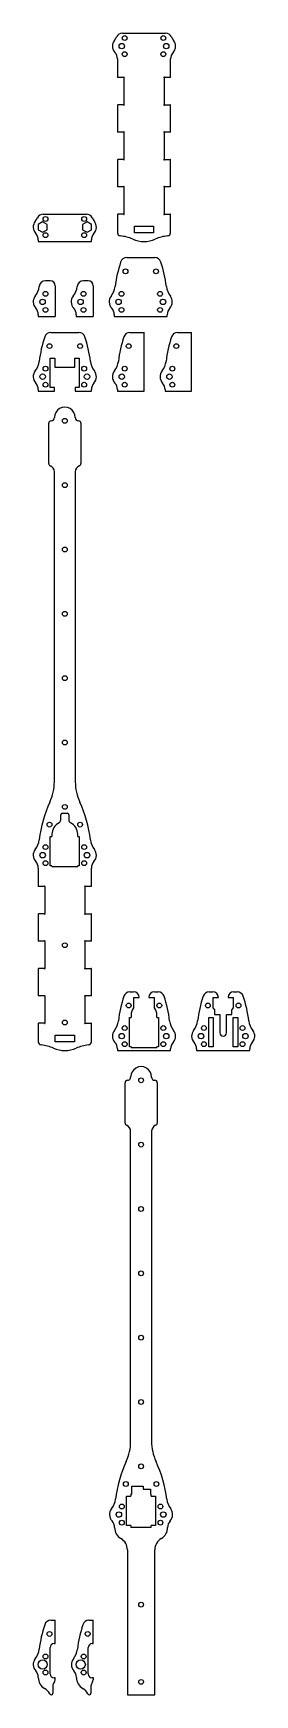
# Model space of a CAD drawing. Header units: millimetres. Extents: x 0 to 138, y 0 to 1033.
import ezdxf

# ---------------------------------------------------------------- set-up
doc = ezdxf.new("R2010")
doc.units = ezdxf.units.MM
for name, color, linetype in [('Shape2DView', 7, 'CONTINUOUS'), ('Shape2DView001', 7, 'CONTINUOUS'), ('Shape2DView002', 7, 'CONTINUOUS'), ('Shape2DView003', 7, 'CONTINUOUS'), ('Shape2DView004', 7, 'CONTINUOUS'), ('Shape2DView005', 7, 'CONTINUOUS'), ('Shape2DView006', 7, 'CONTINUOUS'), ('Shape2DView007', 7, 'CONTINUOUS'), ('Shape2DView008', 7, 'CONTINUOUS'), ('Shape2DView009', 7, 'CONTINUOUS'), ('Shape2DView010', 7, 'CONTINUOUS'), ('Shape2DView011', 7, 'CONTINUOUS'), ('Shape2DView012', 7, 'CONTINUOUS'), ('Shape2DView013', 7, 'CONTINUOUS')]:
    doc.layers.add(name, color=color, linetype=linetype)

msp = doc.modelspace()

# ---------------------------------------------------------------- linework, layer by layer
at = {"layer": 'Shape2DView'}
for p, q in [((10.9018, 46.3103), (13.6144, 46.3103)), ((13.6144, 31.8113), (13.6144, 46.3103)), ((12.9244, 31.8113), (13.6144, 31.8113)), ((10.4244, 13.0103), (10.4244, 29.3113)), ((13.7144, 10.5103), (12.9244, 10.5103)), ((13.7144, 10.4103), (13.7144, 10.5103)), ((12.1144, 5.0103), (12.1144, 0.9936)), ((13.1144, 8.0103), (12.6439, 7.12795))]:
    msp.add_line(p, q, dxfattribs=at)
for centre, radius in [((10.1144, 37.8103), 1.5), ((5.81445, 18.8103), 2.85), ((7.61445, 23.8103), 1.5), ((7.61445, 13.8103), 1.5)]:
    msp.add_circle(centre, radius, dxfattribs=at)
for centre, radius, start, end in [((81.9153, 18.8103), 78.8008, 161.689, 173.054), ((10.9018, 42.3103), 4, 90, 161.689), ((12.9244, 29.3113), 2.5, 90, 180), ((5.81445, 18.8103), 5.81905, 141.958, -137.4), ((-8.21914, 29.7911), 12, -38.0418, -6.94591), ((-2.88555, 10.8103), 6, 0, 42.5998), ((11.1144, 10.8103), 8, 180, -120.51), ((12.9244, 13.0103), 2.5, 180, -90), ((8.61445, 10.4103), 5.1, -28.0725, 0), ((2.86445, -3.1897), 8.25, 26.888, 59.4898), ((11.1144, 0.9936), 1, -153.112, 0), ((16.6144, 5.0103), 4.5, 151.928, 180)]:
    msp.add_arc(centre, radius, start, end, dxfattribs=at)
at = {"layer": 'Shape2DView001'}
for p, q in [((34.6163, 46.3103), (37.3289, 46.3103)), ((37.3289, 31.8113), (37.3289, 46.3103)), ((36.6389, 31.8113), (37.3289, 31.8113)), ((34.1389, 13.0103), (34.1389, 29.3113)), ((37.4289, 10.5103), (36.6389, 10.5103)), ((37.4289, 10.4103), (37.4289, 10.5103)), ((35.8289, 5.0103), (35.8289, 0.9936)), ((36.8289, 8.0103), (36.3583, 7.12795))]:
    msp.add_line(p, q, dxfattribs=at)
for centre, radius in [((33.8289, 37.8103), 1.5), ((29.5289, 18.8103), 2.85), ((31.3289, 23.8103), 1.5), ((31.3289, 13.8103), 1.5)]:
    msp.add_circle(centre, radius, dxfattribs=at)
for centre, radius, start, end in [((105.63, 18.8103), 78.8008, 161.689, 173.054), ((34.6163, 42.3103), 4, 90, 161.689), ((36.6389, 29.3113), 2.5, 90, 180), ((29.5289, 18.8103), 5.81905, 141.958, -137.4), ((15.4953, 29.7911), 12, -38.0418, -6.94591), ((20.8289, 10.8103), 6, 0, 42.5998), ((34.8289, 10.8103), 8, 180, -120.51), ((36.6389, 13.0103), 2.5, 180, -90), ((32.3289, 10.4103), 5.1, -28.0725, 0), ((26.5789, -3.1897), 8.25, 26.888, 59.4898), ((34.8289, 0.9936), 1, -153.112, 0), ((40.3289, 5.0103), 4.5, 151.928, 180)]:
    msp.add_arc(centre, radius, start, end, dxfattribs=at)
at = {"layer": 'Shape2DView002'}
for p, q in [((57.0433, 355.397), (57.0433, 380.5)), ((77.0433, 380.5), (77.0433, 355.397)), ((60.5433, 157.563), (60.5433, 350.274)), ((73.5433, 350.274), (73.5433, 157.563)), ((60.7433, 124.8), (60.7433, 123.5)), ((61.2433, 124.8), (60.7433, 124.8)), ((61.2433, 124.8), (61.2433, 129.7)), ((61.2433, 129.7), (68.2433, 129.7)), ((68.2433, 129.7), (68.2433, 127.8)), ((68.2433, 127.8), (72.8433, 127.8)), ((72.8433, 127.8), (72.8433, 124.8)), ((72.8433, 124.8), (73.3433, 124.8)), ((73.3433, 123.5), (73.3433, 124.8)), ((58.0433, 105.3), (58.0433, 123.5)), ((58.0433, 123.5), (60.7433, 123.5)), ((73.3433, 123.5), (76.0433, 123.5)), ((76.0433, 123.5), (76.0433, 105.3)), ((60.7433, 105.3), (58.0433, 105.3)), ((60.7433, 105.3), (60.7433, 104)), ((73.3433, 104), (60.7433, 104)), ((73.3433, 104), (73.3433, 105.3)), ((76.0433, 105.3), (73.3433, 105.3)), ((58.5433, 90), (58.5433, 0)), ((75.5433, 0), (75.5433, 90)), ((58.5433, 0), (75.5433, 0))]:
    msp.add_line(p, q, dxfattribs=at)
for centre, radius in [((67.0433, 382), 1.5), ((67.0433, 342), 1.5), ((67.0433, 302), 1.5), ((67.0433, 262), 1.5), ((67.0433, 222), 1.5), ((67.0433, 182), 1.5), ((67.0433, 142), 1.5), ((57.5433, 131), 1.5), ((76.5433, 131), 1.5), ((53.2433, 112), 1.7), ((55.0433, 117), 1.5), ((79.0433, 117), 1.5), ((80.8433, 112), 1.7), ((55.0433, 107), 1.5), ((79.0433, 107), 1.5), ((67.0433, 56), 1.5), ((67.0433, 8), 1.5)]:
    msp.add_circle(centre, radius, dxfattribs=at)
for centre, radius, start, end in [((58.5433, 384), 2, -90, 0.0001544), ((67.0433, 384), 6.5, -0.0001544, -180), ((75.5433, 384), 2, 180, -90), ((58.5433, 380.5), 1.5, 90, 180), ((75.5433, 380.5), 1.5, 0, 90), ((58.5433, 355.397), 1.5, 180, -111.324), ((56.5433, 350.274), 4, 0, 68.6763), ((77.5433, 350.274), 4, 111.324, 180), ((75.5433, 355.397), 1.5, -68.6763, 0), ((30.5433, 157.563), 30, -24.7574, 0), ((103.543, 157.563), 30, -180, -155.243), ((129.344, 112), 78.8008, 155.243, 173.054), ((4.74253, 112), 78.8008, 6.94591, 24.7574), ((53.2433, 112), 5.81905, 141.958, -137.4), ((39.2098, 122.981), 12, -38.0418, -6.94591), ((94.8769, 122.981), 12, -173.054, -141.958), ((80.8433, 112), 5.81905, -42.5998, 38.0418), ((44.5433, 104), 6, 0, 42.5998), ((58.5433, 104), 8, 180, -120.51), ((75.5433, 104), 8, -59.4898, 0), ((89.5433, 104), 6, 137.4, 180), ((50.2933, 90), 8.25, 0, 59.4898), ((83.7933, 90), 8.25, 120.51, 180)]:
    msp.add_arc(centre, radius, start, end, dxfattribs=at)
at = {"layer": 'Shape2DView003'}
for p, q in [((9.61445, 765.35), (9.61445, 790.453)), ((29.6144, 790.453), (29.6144, 765.35)), ((13.1144, 567.516), (13.1144, 760.226)), ((26.1144, 760.226), (26.1144, 567.516)), ((18.1144, 547.953), (21.1144, 547.953)), ((17.1144, 543.883), (17.1144, 546.953)), ((22.1144, 546.953), (22.1144, 543.883)), ((10.6144, 515.253), (10.6144, 533.453)), ((10.6144, 533.453), (11.6144, 533.453)), ((11.6144, 534.953), (11.6144, 533.453)), ((27.6144, 533.453), (27.6144, 534.953)), ((27.6144, 533.453), (28.6144, 533.453)), ((28.6144, 533.453), (28.6144, 515.253)), ((3.11445, 513.953), (3.11445, 502.453)), ((11.6144, 515.253), (10.6144, 515.253)), ((11.6144, 515.253), (11.6144, 514.953)), ((11.6144, 514.953), (27.6144, 514.953)), ((27.6144, 514.953), (27.6144, 515.253)), ((28.6144, 515.253), (27.6144, 515.253)), ((36.1144, 502.453), (36.1144, 513.953)), ((6.91445, 502.453), (3.11445, 502.453)), ((7.11445, 502.253), (7.11445, 485.653)), ((32.1144, 502.253), (32.1144, 485.653)), ((36.1144, 502.453), (32.3144, 502.453)), ((3.11445, 485.453), (3.31445, 485.453)), ((3.11445, 485.453), (3.11445, 468.453)), ((6.91445, 485.453), (3.31445, 485.453)), ((32.3144, 485.453), (35.9144, 485.453)), ((36.1144, 485.453), (35.9144, 485.453)), ((36.1144, 468.453), (36.1144, 485.453)), ((6.91445, 468.453), (3.11445, 468.453)), ((7.11445, 468.253), (7.11445, 451.653)), ((32.1144, 468.253), (32.1144, 451.653)), ((36.1144, 468.453), (32.3144, 468.453)), ((3.11445, 451.453), (3.31445, 451.453)), ((3.11445, 451.453), (3.11445, 434.453)), ((6.91445, 451.453), (3.31445, 451.453)), ((32.3144, 451.453), (35.9144, 451.453)), ((36.1144, 451.453), (35.9144, 451.453)), ((36.1144, 434.453), (36.1144, 451.453)), ((6.91445, 434.453), (3.11445, 434.453)), ((7.11445, 434.253), (7.11445, 417.653)), ((32.1144, 434.253), (32.1144, 417.653)), ((36.1144, 434.453), (32.3144, 434.453)), ((3.11445, 417.453), (3.31445, 417.453)), ((3.11445, 417.453), (3.11445, 405.953)), ((6.91445, 417.453), (3.31445, 417.453)), ((32.3144, 417.453), (35.9144, 417.453)), ((36.1144, 417.453), (35.9144, 417.453)), ((36.1144, 405.953), (36.1144, 417.453)), ((13.6144, 405.953), (13.6144, 409.953)), ((13.6144, 409.953), (25.6144, 409.953)), ((25.6144, 405.953), (13.6144, 405.953)), ((25.6144, 409.953), (25.6144, 405.953))]:
    msp.add_line(p, q, dxfattribs=at)
for centre, radius in [((19.6144, 791.953), 1.5), ((19.6144, 751.953), 1.5), ((19.6144, 711.953), 1.5), ((19.6144, 671.953), 1.5), ((19.6144, 631.953), 1.5), ((19.6144, 591.953), 1.5), ((19.6144, 551.953), 1.5), ((10.1144, 540.953), 1.5), ((29.1144, 540.953), 1.5), ((7.61445, 526.953), 1.5), ((31.6144, 526.953), 1.5), ((5.81445, 521.953), 1.7), ((7.61445, 516.953), 1.5), ((31.6144, 516.953), 1.5), ((33.4144, 521.953), 1.7), ((19.6144, 465.953), 1.5), ((19.6144, 417.953), 1.5)]:
    msp.add_circle(centre, radius, dxfattribs=at)
for centre, radius, start, end in [((19.6144, 793.953), 6.5, -0.0001544, -180), ((11.1144, 790.453), 1.5, 90, 180), ((11.1144, 793.953), 2, -90, 0.0001544), ((28.1144, 793.953), 2, 180, -90), ((28.1144, 790.453), 1.5, 0, 90), ((11.1144, 765.35), 1.5, 180, -111.324), ((28.1144, 765.35), 1.5, -68.6763, 0), ((9.11445, 760.226), 4, 0, 68.6763), ((30.1144, 760.226), 4, 111.324, 180), ((-16.8856, 567.516), 30, -24.7574, 0), ((56.1144, 567.516), 30, 180, -155.243), ((81.9153, 521.953), 78.8008, 155.243, 173.054), ((18.1144, 546.953), 1, 90, 180), ((21.1144, 546.953), 1, 0, 90), ((-42.6864, 521.953), 78.8008, 6.94591, 24.7574), ((19.6144, 534.953), 8, 116.744, 180), ((15.1144, 543.883), 2, -63.2563, 0), ((24.1144, 543.883), 2, 180, -116.744), ((19.6144, 534.953), 8, 0, 63.2563), ((-8.21914, 532.933), 12, -38.0418, -6.94591), ((47.448, 532.933), 12, -173.054, -141.958), ((5.81445, 521.953), 5.81905, 141.958, -137.4), ((-2.88555, 513.953), 6, 0, 42.5998), ((42.1144, 513.953), 6, 137.4, 180), ((33.4144, 521.953), 5.81905, -42.5998, 38.0418), ((7.11445, 502.453), 0.2, -90, -180), ((32.1144, 502.453), 0.2, 0, -90), ((7.11445, 485.453), 0.2, 180, 90), ((32.1144, 485.453), 0.2, 90, 0), ((7.11445, 468.453), 0.2, -90, -180), ((32.1144, 468.453), 0.2, 0, -90), ((7.11445, 451.453), 0.2, 180, 90), ((32.1144, 451.453), 0.2, 90, 0), ((7.11445, 434.453), 0.2, -90, -180), ((32.1144, 434.453), 0.2, 0, -90), ((7.11445, 417.453), 0.2, 180, 90), ((32.1144, 417.453), 0.2, 90, 0), ((5.11445, 405.953), 2, 180, -95.5998), ((2.4798, 379.081), 25, 66.0847, 84.4002), ((36.7491, 379.081), 25, 95.5998, 113.915), ((34.1144, 405.953), 2, -84.4002, -0.00000166), ((19.6144, 417.72), 17.2675, -113.915, -66.0847)]:
    msp.add_arc(centre, radius, start, end, dxfattribs=at)
at = {"layer": 'Shape2DView004'}
for p, q in [((60.1307, 436.953), (62.3433, 436.953)), ((75.3433, 436.953), (77.556, 436.953)), ((62.3433, 433.453), (65.8433, 433.453)), ((62.3433, 433.453), (62.3433, 427.116)), ((71.8433, 433.453), (75.3433, 433.453)), ((75.3433, 427.116), (75.3433, 433.453)), ((59.8433, 420.953), (60.8433, 420.953)), ((59.8433, 402.753), (59.8433, 420.953)), ((60.8433, 422.453), (60.8433, 420.953)), ((76.8433, 420.953), (76.8433, 422.453)), ((76.8433, 420.953), (77.8433, 420.953)), ((77.8433, 420.953), (77.8433, 402.753)), ((52.3433, 401.453), (52.3433, 400.453)), ((52.3433, 400.453), (85.3433, 400.453)), ((60.8433, 402.753), (59.8433, 402.753)), ((60.8433, 402.753), (60.8433, 402.453)), ((60.8433, 402.453), (76.8433, 402.453)), ((76.8433, 402.453), (76.8433, 402.753)), ((77.8433, 402.753), (76.8433, 402.753)), ((85.3433, 400.453), (85.3433, 401.453))]:
    msp.add_line(p, q, dxfattribs=at)
for centre, radius in [((59.3433, 428.453), 1.5), ((78.3433, 428.453), 1.5), ((56.8433, 414.453), 1.5), ((80.8433, 414.453), 1.5), ((55.0433, 409.453), 1.7), ((56.8433, 404.453), 1.5), ((80.8433, 404.453), 1.5), ((82.6433, 409.453), 1.7)]:
    msp.add_circle(centre, radius, dxfattribs=at)
for centre, radius, start, end in [((131.144, 409.453), 78.8008, 161.689, 173.054), ((60.1307, 432.953), 4, 90, 161.689), ((62.3433, 433.453), 3.5, 0, 90), ((75.3433, 433.453), 3.5, 90, 180), ((77.556, 432.953), 4, 18.3106, 90), ((6.54253, 409.453), 78.8008, 6.94591, 18.3106), ((68.8433, 422.453), 8, 144.341, 180), ((68.8433, 422.453), 8, 0, 35.6591), ((41.0098, 420.433), 12, -38.0418, -6.94591), ((96.6769, 420.433), 12, -173.054, -141.958), ((55.0433, 409.453), 5.81905, 141.958, -137.4), ((46.3433, 401.453), 6, 0, 42.5998), ((91.3433, 401.453), 6, 137.4, 180), ((82.6433, 409.453), 5.81905, -42.5998, 38.0418)]:
    msp.add_arc(centre, radius, start, end, dxfattribs=at)
at = {"layer": 'Shape2DView005'}
for p, q in [((109.36, 436.953), (111.572, 436.953)), ((124.572, 436.953), (126.785, 436.953)), ((111.572, 433.453), (115.072, 433.453)), ((111.572, 433.453), (111.572, 426.953)), ((111.572, 426.953), (112.672, 425.853)), ((112.672, 425.853), (112.672, 422.953)), ((121.072, 433.453), (124.572, 433.453)), ((123.472, 425.853), (124.572, 426.953)), ((123.472, 422.953), (123.472, 425.853)), ((124.572, 426.953), (124.572, 433.453)), ((109.072, 402.753), (109.072, 420.953)), ((109.072, 420.953), (111.822, 420.953)), ((111.822, 420.953), (111.822, 402.753)), ((112.672, 422.953), (116.072, 422.953)), ((116.072, 422.953), (116.072, 411.453)), ((120.072, 411.453), (120.072, 422.953)), ((120.072, 422.953), (123.472, 422.953)), ((124.322, 402.753), (124.322, 420.953)), ((124.322, 420.953), (127.072, 420.953)), ((127.072, 420.953), (127.072, 402.753)), ((101.572, 401.453), (101.572, 400.453)), ((101.572, 400.453), (134.572, 400.453)), ((111.822, 402.753), (109.072, 402.753)), ((127.072, 402.753), (124.322, 402.753)), ((134.572, 400.453), (134.572, 401.453))]:
    msp.add_line(p, q, dxfattribs=at)
for centre, radius in [((108.572, 428.453), 1.5), ((127.572, 428.453), 1.5), ((106.072, 414.453), 1.5), ((130.072, 414.453), 1.5), ((104.272, 409.453), 1.7), ((106.072, 404.453), 1.5), ((130.072, 404.453), 1.5), ((131.872, 409.453), 1.7)]:
    msp.add_circle(centre, radius, dxfattribs=at)
for centre, radius, start, end in [((180.373, 409.453), 78.8008, 161.689, 173.054), ((109.36, 432.953), 4, 90, 161.689), ((111.572, 433.453), 3.5, 0, 90), ((124.572, 433.453), 3.5, 90, 180), ((126.785, 432.953), 4, 18.3106, 90), ((55.7714, 409.453), 78.8008, 6.94591, 18.3106), ((90.2387, 420.433), 12, -38.0418, -6.94591), ((145.906, 420.433), 12, -173.054, -141.958), ((104.272, 409.453), 5.81905, 141.958, -137.4), ((95.5722, 401.453), 6, 0, 42.5998), ((118.072, 411.453), 2, 180, 0), ((140.572, 401.453), 6, 137.4, 180), ((131.872, 409.453), 5.81905, -42.5998, 38.0418)]:
    msp.add_arc(centre, radius, start, end, dxfattribs=at)
at = {"layer": 'Shape2DView006'}
for p, q in [((10.9018, 846.905), (28.3271, 846.905)), ((10.6144, 830.905), (13.3644, 830.905)), ((10.6144, 812.705), (10.6144, 830.905)), ((13.3644, 830.905), (13.3644, 825.405)), ((25.8644, 830.905), (28.6144, 830.905)), ((25.8644, 825.405), (25.8644, 830.905)), ((28.6144, 830.905), (28.6144, 812.705)), ((13.3644, 825.405), (25.8644, 825.405)), ((3.11445, 811.405), (3.11445, 810.405)), ((3.11445, 810.405), (13.1144, 810.405)), ((13.1144, 812.705), (10.6144, 812.705)), ((13.1144, 810.405), (13.1144, 812.705)), ((26.1144, 812.705), (26.1144, 810.405)), ((28.6144, 812.705), (26.1144, 812.705)), ((26.1144, 810.405), (36.1144, 810.405)), ((36.1144, 810.405), (36.1144, 811.405))]:
    msp.add_line(p, q, dxfattribs=at)
for centre, radius in [((10.1144, 838.405), 1.5), ((29.1144, 838.405), 1.5), ((5.81445, 819.405), 1.7), ((7.61445, 824.405), 1.5), ((31.6144, 824.405), 1.5), ((33.4144, 819.405), 1.7), ((7.61445, 814.405), 1.5), ((31.6144, 814.405), 1.5)]:
    msp.add_circle(centre, radius, dxfattribs=at)
for centre, radius, start, end in [((81.9153, 819.405), 78.8008, 161.689, 173.054), ((10.9018, 842.905), 4, 90, 161.689), ((28.3271, 842.905), 4, 18.3106, 90), ((-42.6864, 819.405), 78.8008, 6.94591, 18.3106), ((-8.21914, 830.386), 12, -38.0418, -6.94591), ((47.448, 830.386), 12, -173.054, -141.958), ((5.81445, 819.405), 5.81905, 141.958, -137.4), ((33.4144, 819.405), 5.81905, -42.5998, 38.0418), ((-2.88555, 811.405), 6, 0, 42.5998), ((42.1144, 811.405), 6, 137.4, 180)]:
    msp.add_arc(centre, radius, start, end, dxfattribs=at)
at = {"layer": 'Shape2DView007'}
for p, q in [((60.1307, 846.905), (68.8433, 846.905)), ((68.8433, 810.405), (68.8433, 846.905)), ((52.3433, 811.405), (52.3433, 810.405)), ((52.3433, 810.405), (68.8433, 810.405))]:
    msp.add_line(p, q, dxfattribs=at)
for centre, radius in [((59.3433, 838.405), 1.5), ((55.0433, 819.405), 1.7), ((56.8433, 824.405), 1.5), ((56.8433, 814.405), 1.5)]:
    msp.add_circle(centre, radius, dxfattribs=at)
for centre, radius, start, end in [((131.144, 819.405), 78.8008, 161.689, 173.054), ((60.1307, 842.905), 4, 90, 161.689), ((41.0098, 830.386), 12, -38.0418, -6.94591), ((55.0433, 819.405), 5.81905, 141.958, -137.4), ((46.3433, 811.405), 6, 0, 42.5998)]:
    msp.add_arc(centre, radius, start, end, dxfattribs=at)
at = {"layer": 'Shape2DView008'}
for p, q in [((89.7452, 846.905), (98.4578, 846.905)), ((98.4578, 810.405), (98.4578, 846.905)), ((81.9578, 811.405), (81.9578, 810.405)), ((81.9578, 810.405), (98.4578, 810.405))]:
    msp.add_line(p, q, dxfattribs=at)
for centre, radius in [((88.9578, 838.405), 1.5), ((84.6578, 819.405), 1.7), ((86.4578, 824.405), 1.5), ((86.4578, 814.405), 1.5)]:
    msp.add_circle(centre, radius, dxfattribs=at)
for centre, radius, start, end in [((160.759, 819.405), 78.8008, 161.689, 173.054), ((89.7452, 842.905), 4, 90, 161.689), ((70.6242, 830.386), 12, -38.0418, -6.94591), ((84.6578, 819.405), 5.81905, 141.958, -137.4), ((75.9578, 811.405), 6, 0, 42.5998)]:
    msp.add_arc(centre, radius, start, end, dxfattribs=at)
at = {"layer": 'Shape2DView009'}
for p, q in [((10.6083, 878.951), (7.6573, 878.951)), ((13.6083, 875.951), (13.6083, 856.905)), ((3.10832, 857.905), (3.10832, 856.905)), ((3.10832, 856.905), (13.6083, 856.905))]:
    msp.add_line(p, q, dxfattribs=at)
for centre, radius in [((7.60832, 870.905), 1.5), ((5.80832, 865.905), 1.7), ((7.60832, 860.905), 1.5)]:
    msp.add_circle(centre, radius, dxfattribs=at)
for centre, radius, start, end in [((7.6573, 874.951), 4, 90, 173.054), ((10.6083, 875.951), 3, 0, 90), ((5.80832, 865.905), 5.81905, 141.958, -137.4), ((-8.22528, 876.886), 12, -38.0418, -6.94591), ((-2.89168, 857.905), 6, 0, 42.5998)]:
    msp.add_arc(centre, radius, start, end, dxfattribs=at)
at = {"layer": 'Shape2DView010'}
for p, q in [((34.2166, 878.951), (31.2656, 878.951)), ((37.2166, 875.951), (37.2166, 856.905)), ((26.7166, 857.905), (26.7166, 856.905)), ((26.7166, 856.905), (37.2166, 856.905))]:
    msp.add_line(p, q, dxfattribs=at)
for centre, radius in [((31.2166, 870.905), 1.5), ((29.4166, 865.905), 1.7), ((31.2166, 860.905), 1.5)]:
    msp.add_circle(centre, radius, dxfattribs=at)
for centre, radius, start, end in [((31.2656, 874.951), 4, 90, 173.054), ((34.2166, 875.951), 3, 0, 90), ((29.4166, 865.905), 5.81905, 141.958, -137.4), ((15.383, 876.886), 12, -38.0418, -6.94591), ((20.7166, 857.905), 6, 0, 42.5998)]:
    msp.add_arc(centre, radius, start, end, dxfattribs=at)
at = {"layer": 'Shape2DView011'}
for p, q in [((58.1184, 893.405), (75.5437, 893.405)), ((50.3311, 857.905), (50.3311, 856.905)), ((83.3311, 856.905), (83.3311, 857.905)), ((50.3311, 856.905), (83.3311, 856.905))]:
    msp.add_line(p, q, dxfattribs=at)
for centre, radius in [((57.3311, 884.905), 1.5), ((76.3311, 884.905), 1.5), ((54.8311, 870.905), 1.5), ((78.8311, 870.905), 1.5), ((53.0311, 865.905), 1.7), ((54.8311, 860.905), 1.5), ((78.8311, 860.905), 1.5), ((80.6311, 865.905), 1.7)]:
    msp.add_circle(centre, radius, dxfattribs=at)
for centre, radius, start, end in [((129.132, 865.905), 78.8008, 161.689, 173.054), ((58.1184, 889.405), 4, 90, 161.689), ((75.5437, 889.405), 4, 18.3106, 90), ((4.53027, 865.905), 78.8008, 6.94591, 18.3106), ((53.0311, 865.905), 5.81905, 141.958, -137.4), ((38.9975, 876.886), 12, -38.0418, -6.94591), ((94.6647, 876.886), 12, -173.054, -141.958), ((80.6311, 865.905), 5.81905, -42.5998, 38.0418), ((44.3311, 857.905), 6, 0, 42.5998), ((89.3311, 857.905), 6, 137.4, 180)]:
    msp.add_arc(centre, radius, start, end, dxfattribs=at)
at = {"layer": 'Shape2DView012'}
for p, q in [((6.1777, 920.405), (33.0512, 920.405)), ((5.81445, 915.638), (3.01445, 914.022)), ((3.01445, 914.022), (3.01445, 910.789)), ((3.01445, 910.789), (5.81445, 909.172)), ((8.61445, 914.022), (5.81445, 915.638)), ((5.81445, 909.172), (8.61445, 910.789)), ((8.61445, 910.789), (8.61445, 914.022)), ((33.4144, 915.638), (30.6144, 914.022)), ((30.6144, 914.022), (30.6144, 910.789)), ((30.6144, 910.789), (33.4144, 909.172)), ((36.2144, 914.022), (33.4144, 915.638)), ((33.4144, 909.172), (36.2144, 910.789)), ((36.2144, 910.789), (36.2144, 914.022)), ((3.11445, 904.405), (3.11445, 903.405)), ((3.11445, 903.405), (36.1144, 903.405)), ((36.1144, 903.405), (36.1144, 904.405))]:
    msp.add_line(p, q, dxfattribs=at)
for centre in [(7.61445, 917.405), (31.6144, 917.405), (7.61445, 907.405), (31.6144, 907.405)]:
    msp.add_circle(centre, 1.5, dxfattribs=at)
for centre, radius, start, end in [((6.1777, 916.405), 4, 90, 154.132), ((33.0512, 916.405), 4, 25.8679, 90), ((5.81445, 912.405), 5.81905, 141.958, -137.4), ((-8.21914, 923.386), 12, -38.0418, -25.8679), ((47.448, 923.386), 12, -154.132, -141.958), ((33.4144, 912.405), 5.81905, -42.5998, 38.0418), ((-2.88555, 904.405), 6, 0, 42.5998), ((42.1144, 904.405), 6, 137.4, 180)]:
    msp.add_arc(centre, radius, start, end, dxfattribs=at)
at = {"layer": 'Shape2DView013'}
for p, q in [((55.4066, 1032.91), (82.2801, 1032.91)), ((52.3433, 1016.91), (52.3433, 1005.41)), ((85.3433, 1005.41), (85.3433, 1016.91)), ((56.1433, 1005.41), (52.3433, 1005.41)), ((56.3433, 1005.21), (56.3433, 988.605)), ((81.3433, 1005.21), (81.3433, 988.605)), ((85.3433, 1005.41), (81.5433, 1005.41)), ((52.3433, 988.405), (52.3433, 971.405)), ((52.3433, 988.405), (52.5433, 988.405)), ((56.1433, 988.405), (52.5433, 988.405)), ((81.5433, 988.405), (85.1433, 988.405)), ((85.3433, 988.405), (85.1433, 988.405)), ((85.3433, 971.405), (85.3433, 988.405)), ((56.1433, 971.405), (52.3433, 971.405)), ((56.3433, 971.205), (56.3433, 954.605)), ((81.3433, 971.205), (81.3433, 954.605)), ((85.3433, 971.405), (81.5433, 971.405)), ((52.3433, 954.405), (52.3433, 937.405)), ((52.3433, 954.405), (52.5433, 954.405)), ((56.1433, 954.405), (52.5433, 954.405)), ((81.5433, 954.405), (85.1433, 954.405)), ((85.3433, 954.405), (85.1433, 954.405)), ((85.3433, 937.405), (85.3433, 954.405)), ((56.1433, 937.405), (52.3433, 937.405)), ((56.3433, 937.205), (56.3433, 920.605)), ((81.3433, 937.205), (81.3433, 920.605)), ((85.3433, 937.405), (81.5433, 937.405)), ((52.3433, 920.405), (52.3433, 908.905)), ((52.3433, 920.405), (52.5433, 920.405)), ((56.1433, 920.405), (52.5433, 920.405)), ((81.5433, 920.405), (85.1433, 920.405)), ((85.3433, 920.405), (85.1433, 920.405)), ((85.3433, 908.905), (85.3433, 920.405)), ((62.8433, 908.905), (62.8433, 912.905)), ((62.8433, 912.905), (74.8433, 912.905)), ((74.8433, 912.905), (74.8433, 908.905)), ((74.8433, 908.905), (62.8433, 908.905))]:
    msp.add_line(p, q, dxfattribs=at)
for centre, radius in [((55.0433, 1024.91), 1.7), ((56.8433, 1029.91), 1.5), ((80.8433, 1029.91), 1.5), ((82.6433, 1024.91), 1.7), ((56.8433, 1019.91), 1.5), ((80.8433, 1019.91), 1.5)]:
    msp.add_circle(centre, radius, dxfattribs=at)
for centre, radius, start, end in [((55.0433, 1024.91), 5.81905, 141.958, -137.4), ((41.0098, 1035.89), 12, -38.0418, -25.8679), ((55.4066, 1028.91), 4, 90, 154.132), ((82.2801, 1028.91), 4, 25.8679, 90), ((96.6769, 1035.89), 12, -154.132, -141.958), ((82.6433, 1024.91), 5.81905, -42.5998, 38.0418), ((46.3433, 1016.91), 6, 0, 42.5998), ((91.3433, 1016.91), 6, 137.4, 180), ((56.3433, 1005.41), 0.2, -90, -180), ((81.3433, 1005.41), 0.2, 0, -90), ((56.3433, 988.405), 0.2, 180, 90), ((81.3433, 988.405), 0.2, 90, 0), ((56.3433, 971.405), 0.2, -90, -180), ((81.3433, 971.405), 0.2, 0, -90), ((56.3433, 954.405), 0.2, 180, 90), ((81.3433, 954.405), 0.2, 90, 0), ((56.3433, 937.405), 0.2, -90, -180), ((81.3433, 937.405), 0.2, 0, -90), ((56.3433, 920.405), 0.2, 180, 90), ((81.3433, 920.405), 0.2, 90, 0), ((54.3433, 908.905), 2, 180, -95.5998), ((51.7087, 882.034), 25, 66.0847, 84.4002), ((68.8433, 920.673), 17.2675, -113.915, -66.0847), ((85.978, 882.034), 25, 95.5998, 113.915), ((83.3433, 908.905), 2, -84.4002, -0.00000166)]:
    msp.add_arc(centre, radius, start, end, dxfattribs=at)

doc.saveas('drawing.dxf')
